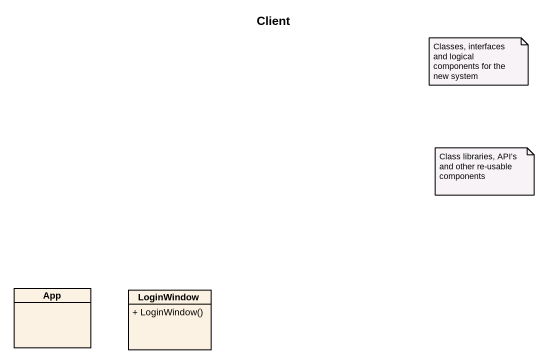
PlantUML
@startuml
title Client
hide circle
hide empty members
skinparam classAttributeIconSize 0
class App
class LoginWindow {
  + LoginWindow()
}
note as N1
  Classes, interfaces and logical components for the new system
end note
note as N2
  Class libraries, API's and other re-usable components
end note
@enduml
